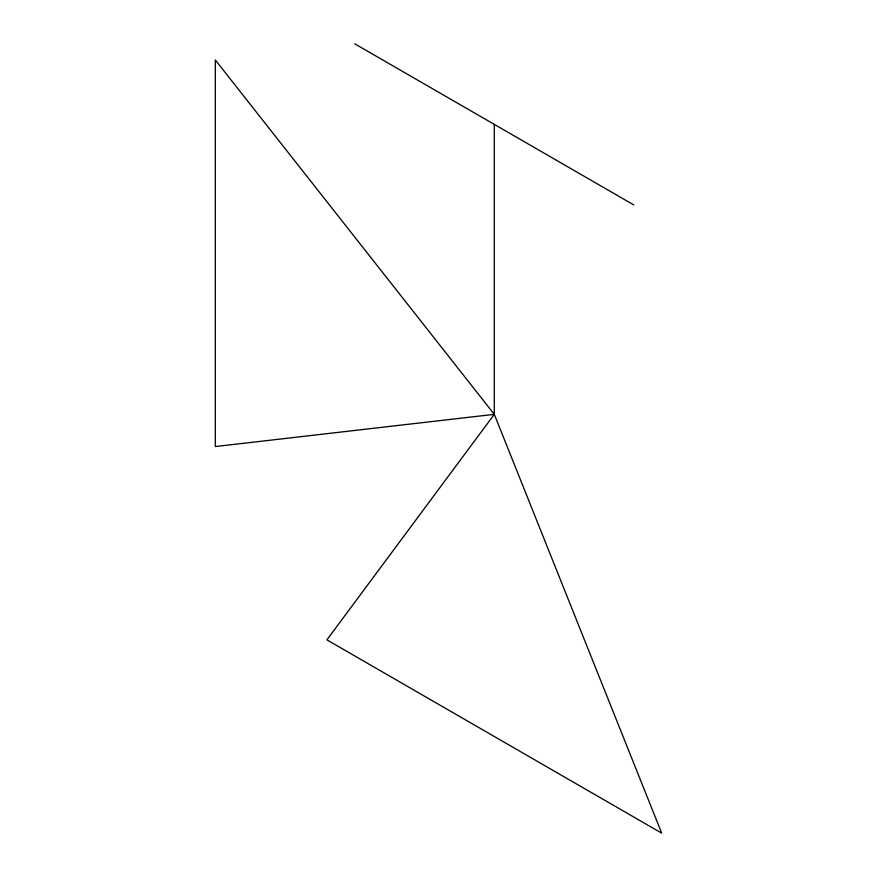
<?xml version="1.0" encoding="UTF-8"?>
<svg xmlns="http://www.w3.org/2000/svg" width="877" height="877" viewBox="0 0 877 877"><rect width="100%" height="100%" fill="white"/><g stroke="black" fill="none" stroke-linecap="round" stroke-linejoin="round"><path stroke-width="1.32" d="M494.299 414.339L326.902 639.848L661.697 833.15L494.299 414.339L215.303 59.954L215.303 446.557L494.299 414.339L494.299 124.391M354.801 43.85L633.797 204.933"/></g></svg>
